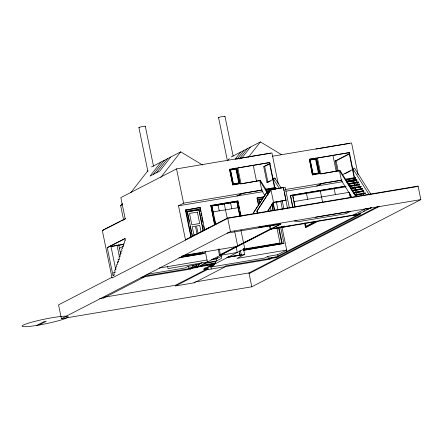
<?xml version="1.0" encoding="UTF-8"?>
<svg xmlns="http://www.w3.org/2000/svg" width="443" height="443" viewBox="0 0 443 443"><rect width="100%" height="100%" fill="white"/><g stroke="black" fill="none" stroke-linecap="round" stroke-linejoin="round"><path stroke-width="0.66" d="M266.841 192.251L253.318 213.011L266.841 192.251L259.764 180.583L261.824 190.612L265.119 195.839M257.328 213.155L256.912 211.156L270.717 189.737L283.498 187.522L286.1 200.192L273.32 202.407L267.722 211.089M256.912 211.156L270.933 189.632L273.53 202.296L267.561 211.56M123.63 220.105L120.651 205.596L122.329 203.448M130.724 192.705L147.934 170.682M161.019 162.027L150.039 176.081L159.818 171.037L170.804 156.983M153.295 174.404L164.281 160.344M156.556 172.72L167.543 158.666M160.754 177.444L180.744 151.855L202.501 164.995M228.018 160.211L229.264 158.616M235.194 159.115L240.687 152.087M237.188 159.054L243.943 150.41M239.181 158.998L247.205 148.726M241.596 158.395L250.467 147.043M248.501 157.16L260.412 141.915L281.582 154.701M151.456 166.961L180.744 151.855M278.259 183.834L271.913 152.896L176.541 168.888L120.839 197.611L125.17 218.715L102.316 230.498L112.068 277.988L227.741 218.338L418.142 186.42M120.651 205.596L122.456 204.666M231.124 157.021L260.412 141.915M120.302 221.45L102.316 230.498M121.526 220.819L125.806 218.609L125.17 218.715M229.552 169.27L232.752 184.875L229.552 169.27L236.784 167.986L239.99 183.59L232.752 184.875M230.332 170.976L230.266 169.525L236.457 168.49L239.48 183.225L233.084 184.371L232.808 183.031M230.061 169.636L236.457 168.49M185.545 240.095L178.507 205.801L183.585 203.182L262.345 189.981M237.437 168.063L269.709 162.537L275.02 188.397L265.761 189.953M270.291 181.154L266.991 182.522L263.74 166.69L270.18 163.367M107.261 247.643L125.042 238.478L125.447 240.455L124.178 241.108L124.583 243.091L123.315 243.744L123.719 245.721L122.451 246.374L122.855 248.357L121.587 249.01L121.991 250.987L120.723 251.641L121.127 253.623L119.859 254.276L120.263 256.253L118.995 256.912L119.4 258.889L118.131 259.543L118.536 261.52L117.268 262.178L117.672 264.155L116.404 264.809L116.808 266.786L115.54 267.445L115.944 269.422L114.676 270.075L115.08 272.057L113.812 272.711L114.222 274.688L112.948 275.341L107.261 247.643L125.064 238.683M263.74 166.69L269.97 163.81M190.939 237.099L185.401 210.104L200.28 207.457L204.638 229.834M191.154 236.983L185.827 209.882M260.395 180.478L240.687 183.889L260.395 180.478L267.334 191.487L268.021 194.826M189.161 221.312L187.217 211.843L199.057 209.783L203.365 230.753M119.422 248.252L123.636 246.075M200.28 207.457L185.401 210.104M187.217 211.843L199.057 209.783M214.573 224.861L210.835 205.519L237.946 200.972L241.075 216.228M236.922 196.005L242 193.386M237.88 195.845L242.637 193.392L262.023 190.147M309.424 159.225L312.42 174.935L319.652 173.65L316.452 158.046L309.424 159.225L312.42 174.935M266.991 182.522L272.844 179.504M309.856 159.225L316.452 158.046M309.723 159.696L316.119 158.55L319.148 173.285L313.367 174.326M210.624 205.624L237.946 200.972M211.754 206.05L237.055 201.737L239.934 215.769M275.02 188.397L275.867 187.965L275.756 187.433L265.833 189.1M258.518 205.524L256.995 198.099L263.989 196.781M274.106 189.36L275.291 188.746M274.438 189.521L275.563 188.939M258.729 205.391L257.422 197.883M317.105 158.123L349.377 152.597L354.682 178.457L362.651 191.094M283.498 187.522L283.969 190.966M337.184 170.904L335.152 161.008L349.167 153.782M335.152 161.008L336.11 160.848L349.516 153.931M111.929 277.329L58.554 304.856L61.394 318.705L251.801 286.787L420.85 199.61L418.076 186.082L227.669 218L185.473 239.763M202.44 231.113L209.567 227.436M319.652 173.65L317.443 164.004M320.35 173.949L340.058 170.538L356.388 196.437M273.32 202.407L286.1 200.192M36.725 325.411L44.056 321.629L46.238 321.264L38.906 325.046M292.707 207.462L290.47 195.413L345.612 186.171M340.058 170.538L321.02 173.839M293.277 199.001L292.823 195.634L295.154 206.997M316.59 186.066L321.668 183.446M317.548 185.905L322.305 183.452L341.686 180.207M61.394 318.705L230.449 231.528L420.85 199.61M342.666 174.636L353.027 169.298M99.692 298.637L103.701 297.967L144.85 276.748L144.717 276.089L190.041 268.491L191.625 267.672M344.842 173.85L350.324 171.02M202.257 251.707L202.529 253.025L202.097 253.246L182.488 256.536M204.007 252.001L204.284 253.352L203.852 253.579L178.9 257.76M354.577 177.931L355.424 177.493L355.53 178.025L346.088 179.902M260.877 226.295L258.502 227.519L280.845 223.776L219.446 255.102L220.404 254.941M352.578 180.035L354.959 178.806M346.515 181.049L353.536 179.875L355.231 179M194.073 265.335L188.181 266.326L184.98 267.971L146.854 274.367M356.072 180.661L356.92 180.223L356.809 179.697L355.967 180.135L356.072 180.661L346.814 182.211M350.164 185.484L350.922 188.026M192.024 267.168L198.774 265.734M357.462 182.865L358.309 182.427L358.199 181.896L357.351 182.333L357.462 182.865L348.198 184.415M197.999 264.676L202.191 262.516M191.597 267.389L191.73 268.048L193.021 267.384L215.686 263.585L215.281 261.603L221.627 258.33L220.952 255.035M140.874 277.412L190.18 269.15L191.764 268.331L196.792 267.489L280.912 224.108L227.098 233.129M195.562 267.406L196.853 266.741L196.448 264.759M218.205 249.049L219.512 255.439L270.424 229.147M358.741 184.537L359.589 184.1L359.694 184.626L349.588 186.619M274.826 228.544L289.279 226.124M211.444 259.759L216.145 258.972L221.223 256.353M360.131 186.736L360.973 186.304L361.084 186.83L350.978 188.818M296.256 220.287L294.468 221.207L300.005 221.384L346.055 213.664L350.706 211.267L315.532 217.164M213.077 264.2L203.619 269.078L207.928 268.353L206.87 268.901M227.907 256.929L228.228 256.763M361.516 188.939L362.363 188.502L362.474 189.028L352.362 191.022M175.489 285.253L206.826 269.089L206.959 269.748L175.622 285.912L175.489 285.253L104.243 297.192M207.789 267.677L208.06 269.012L206.477 269.831L269.842 259.21L271.426 258.391L276.454 257.549L360.58 214.168L270.141 229.33L269.388 225.664M362.906 191.143L363.753 190.706L363.858 191.232L353.752 193.22M239.929 254.952L239.214 250.766M241.047 254.764L241.38 255.018L226.899 257.505M243.368 248.418L244.614 254.476L236.972 258.419L286.693 250.079L277.661 254.736L267.849 256.386L264.648 258.031L210.857 267.051L214.058 265.401L209.478 266.171M364.296 193.342L365.137 192.904L365.248 193.436L355.801 195.313M175.622 285.912L194.184 282.8L225.52 266.636L225.387 265.977L269.709 258.551L271.293 257.732L276.321 256.89M315.649 221.445L306.102 226.367L305.432 223.095M316.136 221.716L305.808 227.043L304.989 223.039M316.623 221.987L305.515 227.713L304.579 223.15M243.899 249.658L282.197 243.085L278.946 227.248M280.618 227.165L283.952 243.412L243.728 250.306M366.405 208.293L352.329 215.553L358.642 214.146L371.422 207.557M368.842 208.127L366.627 209.273L368.51 208.958L371.284 207.529M359.19 213.509L360.414 212.878M363.47 211.3L364.694 210.669M277.933 256.06L360.441 213.509L358.575 213.825L358.642 214.146L271.709 228.721M195.407 281.914L248.955 272.932L377.619 206.588M249.093 273.597L379.596 206.294M235.598 159.098L270.629 153.223M272.268 156.252L351.576 142.962L358.066 174.564M315.937 149.047L349.621 143.399M269.709 162.537L237.758 167.897L241.009 183.723M349.377 152.597L317.426 157.957L320.677 173.783M316.119 158.55L309.934 159.585L312.957 174.32L319.148 173.285M239.48 183.225L233.295 184.26L230.266 169.525M232.963 184.764L239.99 183.59M281.056 187.904L274.848 178.053L272.96 178.368L279.173 188.22M265.65 189.421L266.974 189.2M268.297 188.978L269.621 188.757M270.944 188.535L272.268 188.314M273.586 188.092L274.909 187.871L274.588 188.037L269.388 162.703M265.285 189.737L275.867 187.965M270.717 189.737L285.17 187.317L289.406 207.944M178.507 205.801L262.81 191.669M266.177 191.105L270.219 190.424M267.223 191.298L270.529 190.745M266.703 191.592L267.334 191.487M267.04 191.625L268.364 191.404M267.334 191.825L269.975 191.382M267.146 192.151L269.793 191.708M345.501 179.16L355.424 177.493M285.514 189.51L342.007 180.041M345.612 179.686L355.53 178.025M267.29 193.724L268.613 193.502M285.89 191.215L342.472 181.73M346.891 181.359L356.809 179.697M348.026 181.464L349.35 181.242M350.673 181.021L351.997 180.799M353.32 180.578L354.644 180.356M346.996 181.89L356.92 180.223M256.995 198.099L263.563 196.997M237.055 201.737L211.97 205.94L215.807 224.651M348.276 183.563L358.199 181.896M349.416 183.668L350.74 183.446M352.063 183.219L353.387 182.998M354.705 182.776L356.028 182.555M185.883 211.311L200.552 208.78M257.483 199.306L262.948 198.32M348.386 184.089L358.309 182.427M262.262 199.189L259.028 199.732L259.864 203.791M258.817 199.843L262.046 199.3M349.012 185.6L350.374 185.373M290.259 195.524L345.396 186.281M349.006 185.872L359.589 184.1M350.801 185.866L352.124 185.645M353.448 185.423L354.771 185.202M356.094 184.98L357.418 184.759M292.613 195.745L346.072 186.78M349.776 186.293L359.694 184.626M350.391 188.076L360.973 186.304M352.191 188.07L353.514 187.849M354.837 187.627L356.161 187.406M357.484 187.184L358.808 186.963M351.161 188.491L361.084 186.83M102.532 230.388L103.169 230.282M212.961 211.915L238.046 207.712M276.238 202.313L280.818 201.548L282.473 209.589M351.781 190.28L362.363 188.502M353.58 190.268L354.904 190.047M356.227 189.826L357.545 189.604M358.869 189.382L360.192 189.161M352.55 190.695L362.474 189.028M349.256 192.317L293.814 201.609L293.548 200.308M353.165 192.478L363.753 190.706M357.612 192.029L358.935 191.808M360.259 191.586L361.582 191.365M353.935 192.893L363.858 191.232M354.555 194.682L365.137 192.904M355.325 195.097L365.248 193.436M109.631 246.297L110.905 246.086L115.822 270.042M110.506 246.524L123.957 244.27M110.96 246.524L123.741 244.381M196.476 234.452L193.896 234.884L192.212 226.672L195.435 226.135L197.118 234.341M265.739 225.897L267.029 225.681M278.254 227.215L279.55 226.993M280.84 226.777L282.13 226.561M283.42 226.345L284.716 226.129M118.131 259.543L119.466 259.321M117.268 262.178L118.602 261.951M183.319 255.489L237.747 246.369L234.629 231.163M182.034 255.988L200.336 252.92M181.569 256.536L202.529 253.025M179.332 257.538L204.284 253.352M243.39 249.121L280.004 242.98L276.869 227.708M243.661 249.547L282.197 243.085M243.484 250.195L283.952 243.412M113.812 272.711L115.147 272.484M219.512 255.439L237.249 252.466L236.152 247.144M112.948 275.341L114.228 275.131M159.242 268.032L207.025 260.019M212.718 259.105L217.413 258.313L217.142 256.995M228.881 256.658L239.873 254.98M240.034 254.897L239.718 254.952L239.441 253.612M241.313 254.686L240.322 250.666M227.037 257.422L244.614 254.476M199.776 263.762L201.116 263.535M205.142 262.86L216.549 260.949L216.145 258.972M199.848 264.189L192.616 265.401L193.021 267.384M203.874 263.519L215.281 261.603M195.38 265.119L196.686 264.897M200.79 265.396L215.553 262.921M200.84 265.839L202.185 265.612M203.525 265.39L204.865 265.163M206.211 264.936L207.551 264.715M208.891 264.488L210.237 264.261M211.577 264.039L212.917 263.812M198.403 266.658L188.585 268.303L188.181 266.326M191.73 268.048L214.395 264.249L214.262 263.591M206.344 269.172L206.826 269.089M208.06 269.012L203.752 269.737L244.713 248.617L240.986 230.46M370.841 194.017L354.511 168.113L352.628 168.429L369.318 194.909M356.122 197.118L339.432 170.644L341.487 180.672L351.991 197.329M363.011 191.669L363.847 195.734M349.056 152.763L354.256 178.097M353.536 179.875L356.986 196.686M349.638 193.021L350.596 197.7M349.394 192.993L350.369 197.722M336.11 160.848L338.275 171.402M332.898 155.233L336.209 171.375M334.194 188.773L335.395 194.638M316.241 158.151L317.177 162.703M315.914 158.655L318.938 173.396M320.333 191.099L322.648 202.373M309.862 160.366L310.964 165.721M311.235 167.061L312.747 174.431M306.473 193.419L307.675 199.289M293.953 202.285L294.927 207.019M290.47 195.413L292.923 207.352M284.245 192.301L285.752 199.632M285.885 200.297L287.524 208.276M282.235 200.757L283.897 208.852M274.848 178.053L275.109 179.321M281.914 226.788L287.097 252.061M276.354 201.919L278.016 209.988M278.509 227.469L281.759 243.307M273.043 202.29L274.71 210.397M273.109 203.774L274.217 209.174M264.698 166.529L267.949 182.361M271.908 203.869L273.292 210.635M271.83 204.655L273.076 210.746M270.324 206.82L271.149 210.84M277.661 254.736L278.071 256.719L268.253 258.363L267.849 256.386M270.346 225.504L271.099 229.169M253.23 165.173L256.541 181.314M258.956 200.518L259.509 203.226M269.565 257.87L269.842 259.21M257.128 211.045L257.538 213.044M236.712 168.744L239.646 183.048M236.246 168.595L239.27 183.336M224.983 116.387L233.151 156.157M237.73 201.083L238.279 203.736M238.55 205.059L239.231 208.376M239.912 211.693L240.593 215.01M236.844 201.847L239.851 216.5M230.609 172.316L232.536 181.691M218.565 117.65L227.42 160.77M248.955 272.932L251.801 286.787M230.57 202.894L231.778 208.764M227.669 218L230.449 231.528M224.302 203.946L227.309 218.604M218.028 204.998L219.23 210.862M212.025 207.352L213.515 214.622M214.207 218L215.32 223.41M210.835 205.519L214.783 224.751M219.158 248.888L220.47 255.279M199.992 208.354L200.685 211.726M200.961 213.077L201.515 215.78M201.792 217.125L202.9 222.524M203.592 225.902L204.284 229.275M210.586 265.717L211.267 269.028M198.846 209.893L203.149 230.864M205.27 251.447L207.435 262.001L168.035 268.602L167.626 266.625M201.05 231.722L199.754 225.409L196.531 225.952L198.087 233.527M205.092 267.583L205.364 268.907M198.503 264.416L198.913 266.393M187.433 211.732L192.434 236.086M190.274 226.727L191.387 232.138M191.664 233.489L192.218 236.197M176.541 168.888L183.585 203.182M194.051 282.141L194.184 282.8M189.903 267.81L190.18 269.15M145.321 126.327L153.522 166.291M138.903 127.59L147.89 171.38M118.663 244.547L120.651 254.238M116.946 244.896L119.422 256.934M103.568 297.308L103.701 297.967M218.897 117.755A3.284 0.332 -11.6 0 1 221.982 116.636A3.284 0.332 -11.6 0 1 224.457 116.664M139.229 127.695A3.284 0.332 -11.6 0 1 141.893 126.665A3.284 0.332 -11.6 0 1 145.16 126.449M40.706 324.73L35.003 325.683A23.518 2.376 -11.6 0 1 30.678 322.498A23.518 2.376 -11.6 0 1 67.513 316.324A23.518 2.376 -11.6 0 1 40.706 324.73M235.92 169.099L230.565 169.996L233.411 183.867L238.766 182.97L235.92 169.099M315.582 159.159L310.233 160.056L313.079 173.927L318.428 173.03L315.582 159.159M197.351 212.125L189.499 213.443L191.836 224.834L199.688 223.516L197.351 212.125"/></g></svg>
